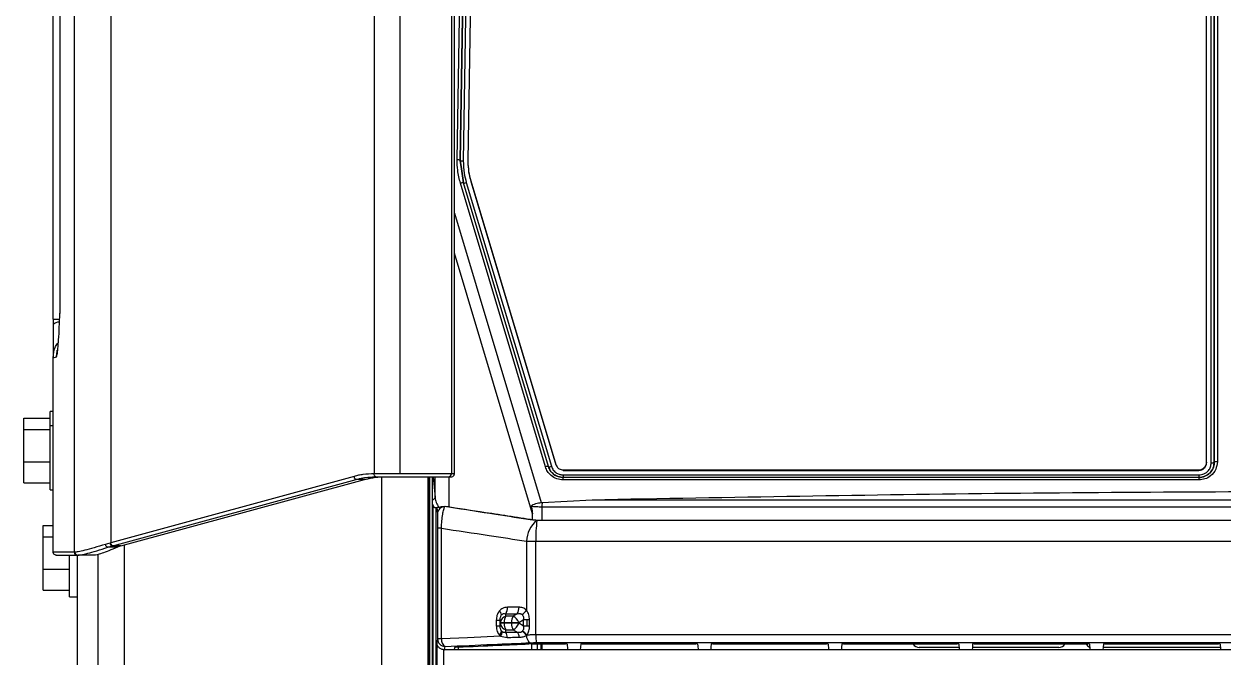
# Model space of a CAD drawing. Header units: millimetres. Extents: x -13464 to 9471, y -517 to 17126.
# Drawn here: x 6206.5 to 6404.5, y 78.4 to 182.9 of the extents above; entities that cross this region are included whole.
import ezdxf

# ---------------------------------------------------------------- set-up
doc = ezdxf.new("R2010")
doc.units = ezdxf.units.MM

msp = doc.modelspace()

# ---------------------------------------------------------------- linework, layer by layer
at = {"color": 7, "linetype": 'Continuous', "lineweight": 25}
for p, q in [((6214.82, 308.06), (6214.82, 95.72)), ((6220.84, 306.52), (6220.84, 97.26)), ((6264.33, 295.11), (6264.33, 108.67)), ((6268.59, 295.11), (6268.59, 108.67)), ((6277.07, 295.11), (6277.07, 108.67)), ((6277.57, 108.67), (6277.57, 295.11)), ((6278.03, 160.52), (6280.04, 291.08)), ((6280.55, 290.98), (6278.53, 160.42)), ((6278.53, 160.42), (6280.55, 290.98)), ((6281.06, 290.89), (6279.04, 160.33)), ((6281.82, 290.96), (6279.8, 160.39)), ((6211.34, 134.21), (6211.34, 269.57)), ((6212.43, 268.66), (6212.43, 135.13)), ((6212.44, 268.6), (6212.44, 135.18)), ((6401.75, 110.56), (6401.75, 197.19)), ((6402.51, 110.47), (6402.51, 197.1)), ((6403.02, 110.56), (6403.02, 197.19)), ((6403.02, 197.19), (6403.02, 110.56)), ((6403.53, 197.28), (6403.53, 110.65)), ((6278.53, 160.42), (6278.53, 160.42)), ((6278.53, 160.42), (6278.73, 159)), ((6278.73, 159), (6278.53, 160.42)), ((6278.73, 159), (6279.05, 156.69)), ((6279.05, 156.69), (6278.73, 159)), ((6279.8, 160.22), (6279.8, 160.13)), ((6292.61, 109.8), (6278.57, 156.64)), ((6293.1, 109.86), (6279.05, 156.69)), ((6279.54, 156.74), (6293.58, 109.91)), ((6280.27, 157.04), (6294.32, 110.2)), ((6280.27, 157.04), (6280.27, 156.95)), ((6280.27, 156.95), (6294.32, 110.12)), ((6277.57, 151.7), (6291.9, 103.93)), ((6290.47, 102.06), (6277.57, 145.07)), ((6211.34, 134.21), (6212.33, 134.21)), ((6211.34, 127.79), (6211.88, 128)), ((6211.34, 95.72), (6211.34, 127.79)), ((6211.34, 118.97), (6210.83, 118.97)), ((6210.83, 116.66), (6210.83, 118.97)), ((6206.51, 117.84), (6210.83, 117.84)), ((6206.51, 115.98), (6206.51, 117.84)), ((6206.51, 110.64), (6206.51, 115.98)), ((6206.51, 115.98), (6210.83, 115.98)), ((6210.83, 106.02), (6210.83, 116.66)), ((6210.83, 116.66), (6211.34, 116.66)), ((6206.51, 110.64), (6210.83, 110.64)), ((6206.51, 107.15), (6206.51, 110.64)), ((6293.1, 109.86), (6293.1, 109.86)), ((6294.32, 110.2), (6294.32, 110.12)), ((6295.53, 109.31), (6295.53, 109.22)), ((6295.53, 109.31), (6400.48, 109.31)), ((6295.53, 109.22), (6400.48, 109.22)), ((6400.48, 109.31), (6400.48, 109.22)), ((6401.38, 109.67), (6401.38, 109.58)), ((6401.75, 110.56), (6401.75, 110.47)), ((6402.97, 110.06), (6403.02, 110.56)), ((6403.02, 110.56), (6402.99, 110.29)), ((6403.02, 110.56), (6403.02, 110.56)), ((6206.51, 107.15), (6210.83, 107.15)), ((6261.03, 108.24), (6220.84, 97.26)), ((6221.19, 96.76), (6261.34, 107.73)), ((6222.48, 96.74), (6262.75, 107.73)), ((6262.75, 107.73), (6261.34, 107.73)), ((6268.59, 108.67), (6264.33, 108.67)), ((6264.59, 108.17), (6276.56, 108.17)), ((6265.6, -188.4), (6265.6, 108.17)), ((6277.07, 108.67), (6268.59, 108.67)), ((6273.2, 108.17), (6273.2, -188.4)), ((6273.42, -188.4), (6273.42, 108.17)), ((6273.42, -188.4), (6273.42, 108.17)), ((6273.52, -188.4), (6273.52, 108.17)), ((6273.9, 108.17), (6273.9, -188.4)), ((6273.97, -188.4), (6273.97, 108.17)), ((6273.97, -188.4), (6273.97, 108.17)), ((6274.08, 108.17), (6274.39, 104.75)), ((6274.39, 104.75), (6274.39, 108.17)), ((6276.56, 108.17), (6277.15, 108.17)), ((6276.68, 108.17), (6276.68, 103.19)), ((6277.57, 108.67), (6277.07, 108.67)), ((6295.53, 108.47), (6400.48, 108.47)), ((6295.53, 108.47), (6295.53, 108.07)), ((6400.48, 108.07), (6295.53, 108.07)), ((6295.53, 107.65), (6295.53, 108.07)), ((6400.48, 107.65), (6295.53, 107.65)), ((6400.48, 108.47), (6400.48, 108.07)), ((6400.48, 108.07), (6400.48, 107.65)), ((6210.83, 106.02), (6211.34, 106.02)), ((6274.3, 103.06), (6273.97, 103.66)), ((6274.3, 103.06), (6273.97, 103.08)), ((6274.03, 103.08), (6274.03, -188.4)), ((6274.48, 103.06), (6274.48, -11.08)), ((6274.7, 103.1), (6274.76, 102.04)), ((6291.9, 103.93), (6292.05, 103.95)), ((6292.03, 103.17), (6292.03, 100.94)), ((6292.05, 103.95), (6300.29, 104.39)), ((6290.47, 101.05), (6290.47, 102.06)), ((6209.69, 100.14), (6211.34, 100.14)), ((6209.69, 98.28), (6209.69, 100.14)), ((6275.43, 99.68), (6274.79, 99.68)), ((6274.79, 99.68), (6274.79, 81.41)), ((6275.43, 81.41), (6275.43, 99.68)), ((6209.69, 92.94), (6209.69, 98.28)), ((6209.69, 98.28), (6211.34, 98.28)), ((6289.49, 97.54), (6289.49, 86.13)), ((6289.49, 97.54), (6291.02, 97.54)), ((6291.02, 82.05), (6291.02, 97.54)), ((6214.82, 95.72), (6211.34, 95.72)), ((6211.85, 95.21), (6215.33, 95.21)), ((6214.01, 88.32), (6214.01, 95.21)), ((6214.9, 95.72), (6214.82, 95.72)), ((6215.3, 95.21), (6215.3, -188.4)), ((6215.3, 95.21), (6215.3, -188.4)), ((6215.33, 95.21), (6215.4, 95.21)), ((6218.16, 95.21), (6215.4, 95.21)), ((6218.76, -188.4), (6218.76, 95.34)), ((6220.36, 96.52), (6221.09, 96.74)), ((6221.93, 96.52), (6220.36, 96.52)), ((6222.48, 96.74), (6221.09, 96.74)), ((6222.48, 96.74), (6221.93, 96.52)), ((6223.07, 96.9), (6223.07, -188.4)), ((6209.69, 92.94), (6214.01, 92.94)), ((6209.69, 89.45), (6209.69, 92.94)), ((6209.69, 89.45), (6214.01, 89.45)), ((6214.01, 88.32), (6215.3, 88.32)), ((6286.05, 85.56), (6287.95, 85.56)), ((6286.09, 85.16), (6286.05, 85.56)), ((6287.29, 85.16), (6286.09, 85.16)), ((6288.24, 86.63), (6286.34, 86.63)), ((6287.95, 85.56), (6287.29, 85.16)), ((6284.49, 84.49), (6284.49, 83.57)), ((6284.49, 84.49), (6285.12, 84.49)), ((6284.49, 83.57), (6285.12, 83.57)), ((6285.12, 84.49), (6285.16, 84.09)), ((6285.12, 83.57), (6285.12, 84.49)), ((6285.16, 83.97), (6285.12, 83.57)), ((6285.16, 84.09), (6285.16, 83.97)), ((6285.16, 84.09), (6285.8, 84.09)), ((6285.8, 83.97), (6285.16, 83.97)), ((6285.8, 83.97), (6285.8, 84.09)), ((6285.8, 84.09), (6287, 84.09)), ((6287, 83.97), (6285.8, 83.97)), ((6287, 84.09), (6288.21, 84.09)), ((6287, 84.09), (6287, 83.97)), ((6288.21, 83.97), (6287, 83.97)), ((6288.21, 84.09), (6288.93, 84.53)), ((6288.21, 83.97), (6288.21, 84.09)), ((6288.93, 83.53), (6288.21, 83.97)), ((6288.93, 84.53), (6288.93, 83.53)), ((6289.51, 84.53), (6288.93, 84.53)), ((6288.93, 83.53), (6289.51, 83.53)), ((6289.51, 84.53), (6289.51, 83.53)), ((6289.97, 84.53), (6289.51, 84.53)), ((6289.51, 83.53), (6289.97, 83.53)), ((6289.97, 83.53), (6289.97, 84.53)), ((6275.43, 81.41), (6274.79, 81.41)), ((6285.19, 81.84), (6286.31, 81.65)), ((6286.04, 82.47), (6286.09, 82.9)), ((6286.09, 82.9), (6287.29, 82.9)), ((6287.29, 82.9), (6288.02, 82.46)), ((6274.67, 80.77), (6274.67, 76.04)), ((6275.84, 76.04), (6275.84, 79.61)), ((6277.59, 79.96), (6277.52, 79.61)), ((6278.18, 80.05), (6278.18, 79.61)), ((6290.37, 79.61), (6290.37, 80.58)), ((6291.25, 80.58), (6291.25, 79.61)), ((6291.91, 79.61), (6291.91, 80.58)), ((6292.04, 79.61), (6292.04, 80.58)), ((6360.89, 79.97), (6354.32, 79.97)), ((6377.35, 79.97), (6363.07, 79.97)), ((6404.04, 79.97), (6384.66, 79.97))]:
    msp.add_line(p, q, dxfattribs=at)
at = {"color": 7, "linetype": 'Continuous', "lineweight": 25, "flags": 128}
for points in [[(6211.88, 128), (6211.97, 128.9), (6212, 129.05)], [(6264.59, 108.17), (6264.54, 108.17), (6264.49, 108.2), (6264.45, 108.25), (6264.41, 108.31), (6264.38, 108.39), (6264.35, 108.48), (6264.34, 108.57), (6264.33, 108.67)], [(6274.79, 81.41), (6274.72, 81.05), (6274.67, 80.77)], [(6285.19, 81.84), (6279.72, 81.6), (6275.43, 81.41)], [(6275.95, 79.61), (6276.01, 79.91), (6276.05, 80.15)], [(6296.17, 80.55), (6296.21, 80.23), (6296.23, 80.02), (6296.25, 79.82), (6296.27, 79.61)], [(6298.42, 80.56), (6298.37, 80.03), (6298.33, 79.61)], [(6317.71, 80.55), (6317.74, 80.23), (6317.76, 80.02), (6317.79, 79.82), (6317.81, 79.61)], [(6319.98, 80.56), (6319.93, 80.03), (6319.89, 79.61)], [(6339.26, 80.55), (6339.3, 80.23), (6339.32, 80.02), (6339.34, 79.82), (6339.36, 79.61)], [(6341.55, 80.55), (6341.5, 80.03), (6341.46, 79.61)], [(6360.83, 80.55), (6360.86, 80.23), (6360.88, 80.02), (6360.9, 79.82), (6360.92, 79.61)], [(6363.13, 80.55), (6363.08, 80.03), (6363.04, 79.61)], [(6382.4, 80.55), (6382.43, 80.23), (6382.45, 80.02), (6382.47, 79.82), (6382.49, 79.61)], [(6384.72, 80.55), (6384.66, 80.03), (6384.62, 79.61)], [(6403.98, 80.55), (6404.01, 80.23), (6404.03, 80.02), (6404.06, 79.82), (6404.08, 79.61)]]:
    msp.add_lwpolyline(points, dxfattribs=at)
at = {"color": 7, "linetype": 'Continuous', "lineweight": 25}
for centre, radius, start, end in [((6278.13, 159.68), 0.843, 61.6332, 97.3352), ((6278.93, 161.16), 0.843, 241.6332, 277.3352), ((6290.88, 160.22), 11.08, 179.114, 180), ((6290.9, 160.22), 11.09, 180.0042, 196.7023), ((6290.9, 160.14), 11.09, 180.0042, 196.7023), ((6278.89, 155.94), 0.77, 78.1983, 115.3268), ((6279.19, 157.52), 0.848, 260.6628, 294.1104), ((6212.29, 132.34), 1.36, 88.837, 134.0565), ((6292.94, 109.1), 0.77, 78.1983, 115.3268), ((6293.26, 110.6), 0.77, 258.1983, 295.3268), ((6400.48, 110.59), 1.28, 269.9289, 314.4563), ((6400.48, 110.5), 1.28, 269.9289, 314.4563), ((6400.51, 110.56), 1.24, 314.455, 359.9194), ((6400.51, 110.47), 1.24, 314.455, 359.9194), ((6402.63, 111.3), 0.835, 261.7212, 297.6466), ((6403.41, 109.82), 0.835, 81.7212, 117.6466), ((6273.74, 108.22), 0.342, 312.6319, 350.866), ((6276.56, 108.67), 0.507, 270.1094, 0.109), ((6273.93, 104.86), 0.47, 274.7524, 346.138), ((6276.01, 102), 1.25, 90.3596, 178.427), ((6306.97, 103.2), 14.94, 177.1246, 180.1303), ((6293.96, 97.43), 4.48, 128.2033, 178.5479), ((6313.29, 98.09), 22.28, 172.6453, 181.4163), ((6215.33, 95.72), 0.508, 179.9607, 269.9607), ((6215.41, 95.72), 0.506, 179.7695, 269.7676), ((6284.02, 85.06), 1.39, 13.2013, 44.8912), ((6286.34, 84), 1.18, 102.612, 175.6012), ((6287.61, 84.17), 1.82, 147.1501, 182.4729), ((6284.52, 86.55), 1.82, 327.1501, 2.4729), ((6288.82, 84.17), 1.82, 147.1501, 182.4729), ((6286.06, 83.16), 2.35, 23.4455, 58.3413), ((6286.42, 86.55), 1.82, 327.1501, 2.4729), ((6286.93, 88.05), 3.2, 304.7113, 323.0683), ((6286.34, 84.06), 1.18, 184.3988, 257.388), ((6287.61, 83.89), 1.82, 177.5271, 212.8499), ((6288.82, 83.89), 1.82, 177.5271, 212.8499), ((6286.06, 84.9), 2.35, 301.6587, 336.5545), ((6276.06, 81.42), 1.27, 180.2058, 269.6181), ((6276.68, 81.24), 1.26, 172.3418, 240.344), ((6284.02, 83), 1.39, 315.1088, 346.7987), ((6284.02, 82.69), 1.45, 323.995, 356.2753), ((6284.66, 81.56), 1.65, 2.9388, 33.3046), ((6286.67, 81.57), 1.62, 4.1146, 33.384), ((6287.07, 80.03), 3.11, 38.9734, 57.2639), ((6286.88, 79.72), 3.54, 40.849, 57.1355), ((6290.71, 81.84), 1.23, 173.4445, 240.9239), ((6296.58, 81.77), 5.57, 177.127, 190.1987), ((6354.32, 81.15), 1.18, 209.7843, 270), ((6377.35, 81.15), 1.18, 270, 330.3747), ((6382.89, 81.15), 1.18, 209.7844, 248.0313)]:
    msp.add_arc(centre, radius, start, end, dxfattribs=at)
for points, knots in [([(6278.57, 156.64), (6278.38, 157.35), (6278.06, 158.63), (6278.04, 159.94), (6278.03, 160.52)], [0, 0, 0, 0, 0.56, 1, 1, 1, 1]), ([(6279.04, 160.33), (6279.06, 159.65), (6279.09, 158.43), (6279.4, 157.26), (6279.54, 156.74)], [0, 0, 0, 0, 0.56, 1, 1, 1, 1]), ([(6211.88, 128), (6211.92, 128.09), (6212.01, 128.26), (6212.13, 129.31), (6212.25, 130.84), (6212.35, 132.85), (6212.41, 134.41), (6212.44, 135.18)], [0, 0, 0, 0, 0.1856554, 0.3722474, 0.5581376, 0.7788635, 1, 1, 1, 1]), ([(6211.34, 134.21), (6211.34, 134.04), (6211.34, 133.74), (6211.34, 133.45), (6211.34, 133.32)], [0, 0, 0, 0, 0.560159, 1, 1, 1, 1]), ([(6211.34, 133.32), (6211.34, 132.7), (6211.34, 131.42), (6211.34, 129.72), (6211.34, 128.49), (6211.34, 128.1), (6211.34, 127.97)], [0, 0, 0, 0, 0.2670277, 0.5545878, 0.8560691, 1, 1, 1, 1]), ([(6211.34, 127.8), (6211.38, 128.47), (6211.44, 129.42), (6212.03, 130.13), (6212.2, 130.33)], [0, 0, 0, 0, 0.714858, 1, 1, 1, 1]), ([(6211.34, 127.8), (6211.34, 127.8), (6211.34, 127.79), (6211.34, 127.79), (6211.34, 127.79)], [0, 0, 0, 0, 0.559973, 1, 1, 1, 1]), ([(6295.53, 107.65), (6295.18, 107.68), (6294.44, 107.76), (6293.55, 108.31), (6292.92, 109.02), (6292.71, 109.54), (6292.61, 109.8)], [0, 0, 0, 0, 0.273558, 0.561586, 0.786441, 1, 1, 1, 1]), ([(6293.1, 109.86), (6293.2, 109.6), (6293.4, 109.1), (6293.99, 108.53), (6294.71, 108.14), (6295.26, 108.09), (6295.53, 108.06)], [0, 0, 0, 0, 0.2544395, 0.5, 0.7455529, 1, 1, 1, 1]), ([(6295.53, 108.06), (6295.26, 108.08), (6294.72, 108.13), (6293.99, 108.53), (6293.4, 109.1), (6293.2, 109.6), (6293.1, 109.85)], [0, 0, 0, 0, 0.250003, 0.5, 0.749997, 1, 1, 1, 1]), ([(6293.58, 109.91), (6293.68, 109.69), (6293.86, 109.24), (6294.39, 108.78), (6294.97, 108.52), (6295.35, 108.49), (6295.53, 108.47)], [0, 0, 0, 0, 0.2735581, 0.5615857, 0.786441, 1, 1, 1, 1]), ([(6294.32, 110.2), (6294.37, 110.06), (6294.49, 109.78), (6294.82, 109.5), (6295.17, 109.34), (6295.41, 109.32), (6295.53, 109.31)], [0, 0, 0, 0, 0.2825694, 0.5585533, 0.7765946, 1, 1, 1, 1]), ([(6403.53, 110.65), (6403.47, 110.22), (6403.36, 109.34), (6402.54, 108.33), (6401.51, 107.75), (6400.82, 107.68), (6400.48, 107.65)], [0, 0, 0, 0, 0.270275, 0.562425, 0.789722, 1, 1, 1, 1]), ([(6400.48, 108.47), (6400.77, 108.51), (6401.37, 108.58), (6402.05, 109.12), (6402.45, 109.8), (6402.49, 110.25), (6402.51, 110.47)], [0, 0, 0, 0, 0.2702752, 0.5624245, 0.7897219, 1, 1, 1, 1]), ([(6402.99, 110.29), (6402.99, 110.21), (6402.97, 109.96), (6402.78, 109.43), (6402.32, 108.75), (6401.63, 108.29), (6400.99, 108.09), (6400.65, 108.07), (6400.48, 108.06)], [0, 0, 0, 0, 0.065124, 0.2016453, 0.4624621, 0.7232723, 0.8597953, 1, 1, 1, 1]), ([(6400.48, 108.06), (6400.65, 108.07), (6400.99, 108.09), (6401.63, 108.3), (6402.32, 108.75), (6402.79, 109.43), (6402.92, 109.9), (6402.97, 110.06)], [0, 0, 0, 0, 0.149976, 0.296011, 0.574991, 0.853963, 1, 1, 1, 1]), ([(6264.33, 108.67), (6263.71, 108.65), (6262.85, 108.61), (6261.75, 108.42), (6261.27, 108.3), (6261.03, 108.24)], [0, 0, 0, 0, 0.560269, 0.780149, 1, 1, 1, 1]), ([(6261.34, 107.73), (6261.3, 107.74), (6261.25, 107.75), (6261.19, 107.81), (6261.13, 107.89), (6261.08, 107.99), (6261.05, 108.12), (6261.04, 108.2), (6261.03, 108.24)], [0, 0, 0, 0, 0.242147, 0.3690769, 0.499604, 0.7093525, 0.8446641, 1, 1, 1, 1]), ([(6261.34, 107.73), (6261.71, 107.82), (6262.43, 108.01), (6263.52, 108.13), (6264.23, 108.15), (6264.59, 108.17)], [0, 0, 0, 0, 0.350084, 0.676958, 1, 1, 1, 1]), ([(6262.75, 107.73), (6262.92, 107.76), (6263.25, 107.82), (6263.7, 107.97), (6264.15, 108.02), (6264.66, 108.09), (6265.29, 108.16), (6265.76, 108.16), (6266, 108.17)], [0, 0, 0, 0, 0.157013, 0.308978, 0.422673, 0.570216, 0.778653, 1, 1, 1, 1]), ([(6277.15, 108.17), (6277.25, 108.18), (6277.38, 108.21), (6277.5, 108.39), (6277.54, 108.48), (6277.57, 108.57), (6277.57, 108.64), (6277.57, 108.67)], [0, 0, 0, 0, 0.6039028, 0.7305597, 0.8369736, 0.9248217, 1, 1, 1, 1]), ([(6300.29, 104.39), (6323.15, 104.8), (6368.9, 105.64), (6414.65, 105.76), (6437.53, 105.82)], [0, 0, 0, 0, 0.499871, 1, 1, 1, 1]), ([(6274.99, 103.12), (6274.94, 103.11), (6274.84, 103.09), (6274.66, 103.06), (6274.48, 103.05), (6274.36, 103.06), (6274.3, 103.06)], [0, 0, 0, 0, 0.2528287, 0.5005817, 0.7600135, 1, 1, 1, 1]), ([(6274.39, 104.75), (6274.43, 104.47), (6274.51, 103.92), (6274.83, 103.38), (6274.99, 103.12)], [0, 0, 0, 0, 0.509103, 1, 1, 1, 1]), ([(6276.68, 103.19), (6276.54, 103.21), (6276.27, 103.24), (6275.82, 103.24), (6275.37, 103.2), (6275.12, 103.15), (6274.99, 103.12)], [0, 0, 0, 0, 0.252366, 0.499744, 0.742968, 1, 1, 1, 1]), ([(6275.43, 99.68), (6275.45, 100.1), (6275.5, 100.93), (6275.64, 102), (6275.81, 102.82), (6275.94, 103.11), (6276, 103.25)], [0, 0, 0, 0, 0.2594475, 0.5120316, 0.7582354, 1, 1, 1, 1]), ([(6291.19, 100.94), (6288.36, 101.38), (6283.29, 102.15), (6278.23, 102.92), (6276, 103.25)], [0, 0, 0, 0, 0.56, 1, 1, 1, 1]), ([(6276.68, 103.19), (6279.26, 102.79), (6283.85, 102.08), (6288.45, 101.37), (6290.47, 101.05)], [0, 0, 0, 0, 0.56, 1, 1, 1, 1]), ([(6290.3, 103.26), (6290.3, 103.28), (6290.3, 103.31), (6290.32, 103.39), (6290.41, 103.49), (6290.63, 103.62), (6291.13, 103.79), (6291.59, 103.87), (6291.9, 103.93)], [0, 0, 0, 0, 0.027767, 0.056963, 0.125023, 0.24099, 0.503097, 1, 1, 1, 1]), ([(6290.3, 103.26), (6290.33, 103.04), (6290.39, 102.64), (6290.45, 102.24), (6290.47, 102.06)], [0, 0, 0, 0, 0.559817, 1, 1, 1, 1]), ([(6292.03, 103.17), (6291.72, 103.17), (6291.11, 103.18), (6290.57, 103.23), (6290.3, 103.26)], [0, 0, 0, 0, 0.493694, 1, 1, 1, 1]), ([(6437.53, 103.17), (6421.35, 103.17), (6388.99, 103.17), (6340.48, 103.17), (6308.18, 103.17), (6292.03, 103.17)], [0, 0, 0, 0, 0.333274, 0.666637, 1, 1, 1, 1]), ([(6300.29, 104.39), (6315.52, 104.39), (6345.99, 104.39), (6391.75, 104.39), (6422.27, 104.39), (6437.53, 104.39)], [0, 0, 0, 0, 0.333337, 0.666674, 1, 1, 1, 1]), ([(6274.76, 102.04), (6274.76, 101.93), (6274.77, 101.7), (6274.79, 101.1), (6274.79, 100.4), (6274.79, 99.92), (6274.79, 99.68)], [0, 0, 0, 0, 0.279482, 0.559781, 0.780119, 1, 1, 1, 1]), ([(6292.03, 100.94), (6291.76, 100.94), (6291.21, 100.95), (6290.72, 101.02), (6290.47, 101.05)], [0, 0, 0, 0, 0.494355, 1, 1, 1, 1]), ([(6275.43, 99.68), (6278.05, 99.28), (6282.74, 98.57), (6287.43, 97.85), (6289.49, 97.54)], [0, 0, 0, 0, 0.56, 1, 1, 1, 1]), ([(6437.53, 100.94), (6423.86, 100.94), (6396.52, 100.94), (6358.46, 100.94), (6323.35, 100.94), (6301.91, 100.94), (6291.19, 100.94)], [0, 0, 0, 0, 0.279994, 0.559975, 0.779982, 1, 1, 1, 1]), ([(6437.53, 100.94), (6423.94, 100.94), (6396.76, 100.94), (6358.91, 100.94), (6324, 100.94), (6302.68, 100.94), (6292.03, 100.94)], [0, 0, 0, 0, 0.279941, 0.559955, 0.779984, 1, 1, 1, 1]), ([(6219.97, 97.01), (6219.32, 96.82), (6218.02, 96.43), (6216.51, 96.02), (6215.38, 95.76), (6215.06, 95.73), (6214.9, 95.72)], [0, 0, 0, 0, 0.249302, 0.499599, 0.750248, 1, 1, 1, 1]), ([(6220.73, 97.23), (6220.58, 97.19), (6220.32, 97.12), (6220.08, 97.04), (6219.97, 97.01)], [0, 0, 0, 0, 0.5599933, 1, 1, 1, 1]), ([(6220.36, 96.52), (6220.32, 96.53), (6220.26, 96.54), (6220.18, 96.6), (6220.12, 96.66), (6220.07, 96.74), (6220.01, 96.85), (6219.98, 96.95), (6219.97, 97.01)], [0, 0, 0, 0, 0.23942, 0.368336, 0.499999, 0.631661, 0.760578, 1, 1, 1, 1]), ([(6220.84, 97.26), (6220.82, 97.25), (6220.78, 97.24), (6220.74, 97.23), (6220.73, 97.23)], [0, 0, 0, 0, 0.56, 1, 1, 1, 1]), ([(6221.09, 96.74), (6221.06, 96.74), (6221, 96.75), (6220.93, 96.82), (6220.88, 96.88), (6220.83, 96.96), (6220.77, 97.07), (6220.74, 97.17), (6220.73, 97.23)], [0, 0, 0, 0, 0.239427, 0.368344, 0.500006, 0.631667, 0.760581, 1, 1, 1, 1]), ([(6291.02, 97.54), (6307.28, 97.54), (6339.8, 97.54), (6388.65, 97.54), (6421.24, 97.54), (6437.53, 97.54)], [0, 0, 0, 0, 0.333352, 0.666673, 1, 1, 1, 1]), ([(6211.85, 95.21), (6211.78, 95.22), (6211.63, 95.24), (6211.46, 95.38), (6211.36, 95.55), (6211.35, 95.66), (6211.34, 95.72)], [0, 0, 0, 0, 0.270303, 0.562484, 0.789771, 1, 1, 1, 1]), ([(6215.4, 95.21), (6215.56, 95.23), (6215.87, 95.25), (6216.98, 95.51), (6218.46, 95.93), (6219.72, 96.32), (6220.36, 96.52)], [0, 0, 0, 0, 0.24994, 0.500458, 0.750059, 1, 1, 1, 1]), ([(6221.93, 96.52), (6221.44, 96.32), (6220.49, 95.94), (6219.36, 95.52), (6218.51, 95.25), (6218.27, 95.23), (6218.16, 95.21)], [0, 0, 0, 0, 0.252724, 0.500733, 0.750932, 1, 1, 1, 1]), ([(6221.09, 96.74), (6221.11, 96.74), (6221.14, 96.75), (6221.18, 96.76), (6221.19, 96.76)], [0, 0, 0, 0, 0.559999, 1, 1, 1, 1]), ([(6285, 86.04), (6284.84, 85.79), (6284.54, 85.33), (6284.51, 84.76), (6284.49, 84.49)], [0, 0, 0, 0, 0.5416506, 1, 1, 1, 1]), ([(6286.34, 86.63), (6286.05, 86.6), (6285.55, 86.55), (6285.17, 86.19), (6285, 86.04)], [0, 0, 0, 0, 0.57666, 1, 1, 1, 1]), ([(6285.12, 84.49), (6285.13, 84.67), (6285.14, 84.91), (6285.25, 85.21), (6285.33, 85.32), (6285.37, 85.37)], [0, 0, 0, 0, 0.553745, 0.786208, 1, 1, 1, 1]), ([(6285.37, 85.37), (6285.41, 85.42), (6285.51, 85.51), (6285.75, 85.61), (6285.92, 85.58), (6286.05, 85.56)], [0, 0, 0, 0, 0.213808, 0.446256, 1, 1, 1, 1]), ([(6287.95, 85.56), (6288.11, 85.58), (6288.33, 85.6), (6288.6, 85.53), (6288.7, 85.45), (6288.75, 85.42)], [0, 0, 0, 0, 0.55177, 0.786207, 1, 1, 1, 1]), ([(6289.49, 86.13), (6289.28, 86.29), (6288.9, 86.58), (6288.45, 86.61), (6288.24, 86.63)], [0, 0, 0, 0, 0.542283, 1, 1, 1, 1]), ([(6288.75, 85.42), (6288.8, 85.36), (6288.91, 85.25), (6288.99, 85.02), (6288.99, 84.77), (6288.95, 84.62), (6288.93, 84.53)], [0, 0, 0, 0, 0.249007, 0.498856, 0.732061, 1, 1, 1, 1]), ([(6289.97, 84.53), (6289.95, 84.82), (6289.92, 85.25), (6289.71, 85.79), (6289.56, 86.01), (6289.49, 86.13)], [0, 0, 0, 0, 0.499687, 0.753205, 1, 1, 1, 1]), ([(6284.49, 83.57), (6284.52, 83.23), (6284.56, 82.66), (6284.87, 82.21), (6285, 82.03)], [0, 0, 0, 0, 0.57666, 1, 1, 1, 1]), ([(6285.37, 82.69), (6285.33, 82.74), (6285.25, 82.85), (6285.14, 83.15), (6285.13, 83.4), (6285.12, 83.57)], [0, 0, 0, 0, 0.213808, 0.446256, 1, 1, 1, 1]), ([(6288.93, 83.53), (6288.95, 83.45), (6288.99, 83.31), (6288.99, 83.08), (6288.94, 82.86), (6288.85, 82.75), (6288.8, 82.69)], [0, 0, 0, 0, 0.265442, 0.498176, 0.745772, 1, 1, 1, 1]), ([(6289.56, 82.03), (6289.68, 82.26), (6289.93, 82.73), (6289.96, 83.26), (6289.97, 83.53)], [0, 0, 0, 0, 0.499505, 1, 1, 1, 1]), ([(6285, 82.03), (6285.04, 81.99), (6285.1, 81.92), (6285.16, 81.87), (6285.19, 81.84)], [0, 0, 0, 0, 0.559309, 1, 1, 1, 1]), ([(6285.46, 82.6), (6285.45, 82.61), (6285.41, 82.64), (6285.38, 82.67), (6285.37, 82.69)], [0, 0, 0, 0, 0.562428, 1, 1, 1, 1]), ([(6286.04, 82.47), (6285.95, 82.46), (6285.81, 82.44), (6285.61, 82.5), (6285.51, 82.57), (6285.46, 82.6)], [0, 0, 0, 0, 0.4997433, 0.7402978, 1, 1, 1, 1]), ([(6288.02, 82.46), (6287.65, 82.46), (6286.99, 82.46), (6286.33, 82.47), (6286.04, 82.47)], [0, 0, 0, 0, 0.56, 1, 1, 1, 1]), ([(6286.31, 81.65), (6286.68, 81.65), (6287.34, 81.67), (6288, 81.68), (6288.29, 81.68)], [0, 0, 0, 0, 0.56, 1, 1, 1, 1]), ([(6288.75, 82.64), (6288.7, 82.6), (6288.61, 82.51), (6288.43, 82.44), (6288.23, 82.42), (6288.1, 82.45), (6288.02, 82.46)], [0, 0, 0, 0, 0.262914, 0.500246, 0.733864, 1, 1, 1, 1]), ([(6288.29, 81.68), (6288.51, 81.7), (6288.92, 81.72), (6289.31, 81.9), (6289.49, 81.98)], [0, 0, 0, 0, 0.52427, 1, 1, 1, 1]), ([(6288.8, 82.69), (6288.79, 82.68), (6288.78, 82.66), (6288.76, 82.65), (6288.75, 82.64)], [0, 0, 0, 0, 0.5599997, 1, 1, 1, 1]), ([(6289.49, 81.98), (6289.5, 81.99), (6289.52, 82.01), (6289.55, 82.02), (6289.56, 82.03)], [0, 0, 0, 0, 0.560001, 1, 1, 1, 1]), ([(6291.02, 82.05), (6290.76, 82.05), (6290.25, 82.05), (6289.79, 82.04), (6289.56, 82.03)], [0, 0, 0, 0, 0.496044, 1, 1, 1, 1]), ([(6437.53, 82.05), (6421.23, 82.05), (6388.65, 82.05), (6339.8, 82.05), (6307.28, 82.05), (6291.02, 82.05)], [0, 0, 0, 0, 0.333335, 0.666667, 1, 1, 1, 1]), ([(6275.84, 79.61), (6275.75, 79.63), (6275.56, 79.65), (6275.24, 79.79), (6274.93, 80.04), (6274.71, 80.39), (6274.68, 80.65), (6274.67, 80.77)], [0, 0, 0, 0, 0.120979, 0.250623, 0.50001, 0.749502, 1, 1, 1, 1]), ([(6275.84, 79.61), (6275.86, 79.61), (6275.89, 79.61), (6275.93, 79.61), (6275.95, 79.61)], [0, 0, 0, 0, 0.56, 1, 1, 1, 1]), ([(6277.52, 79.61), (6277.23, 79.61), (6276.7, 79.61), (6276.18, 79.61), (6275.95, 79.61)], [0, 0, 0, 0, 0.560002, 1, 1, 1, 1]), ([(6276.05, 80.15), (6278.68, 80.26), (6283.37, 80.47), (6288.05, 80.67), (6290.12, 80.77)], [0, 0, 0, 0, 0.56, 1, 1, 1, 1]), ([(6296.27, 79.61), (6292.77, 79.61), (6286.52, 79.61), (6280.27, 79.61), (6277.52, 79.61)], [0, 0, 0, 0, 0.560018, 1, 1, 1, 1]), ([(6278.23, 80.05), (6278.14, 80.05), (6277.96, 80.04), (6277.77, 80.02), (6277.63, 79.99), (6277.61, 79.97), (6277.59, 79.96)], [0, 0, 0, 0, 0.240827, 0.500155, 0.720772, 1, 1, 1, 1]), ([(6278.23, 80.05), (6280.4, 80.15), (6284.28, 80.32), (6288.16, 80.49), (6289.87, 80.56)], [0, 0, 0, 0, 0.56, 1, 1, 1, 1]), ([(6290.42, 80.58), (6290.32, 80.58), (6290.13, 80.57), (6289.96, 80.57), (6289.87, 80.56)], [0, 0, 0, 0, 0.495563, 1, 1, 1, 1]), ([(6290.12, 80.77), (6290.29, 80.77), (6290.6, 80.78), (6290.95, 80.78), (6291.1, 80.79)], [0, 0, 0, 0, 0.561005, 1, 1, 1, 1]), ([(6290.42, 80.58), (6291.44, 80.58), (6293.27, 80.58), (6295.1, 80.58), (6295.9, 80.58)], [0, 0, 0, 0, 0.559995, 1, 1, 1, 1]), ([(6291.1, 80.79), (6307.35, 80.79), (6339.85, 80.79), (6388.68, 80.79), (6421.24, 80.79), (6437.53, 80.79)], [0, 0, 0, 0, 0.333333, 0.666666, 1, 1, 1, 1]), ([(6296.17, 80.55), (6296.17, 80.55), (6296.17, 80.56), (6296.14, 80.56), (6296.1, 80.57), (6296.05, 80.57), (6295.99, 80.57), (6295.94, 80.58), (6295.9, 80.58)], [0, 0, 0, 0, 0.160579, 0.297586, 0.500029, 0.630995, 0.758158, 1, 1, 1, 1]), ([(6298.33, 79.61), (6297.94, 79.61), (6297.26, 79.61), (6296.57, 79.61), (6296.27, 79.61)], [0, 0, 0, 0, 0.560002, 1, 1, 1, 1]), ([(6317.81, 79.61), (6314.17, 79.61), (6307.67, 79.61), (6301.18, 79.61), (6298.33, 79.61)], [0, 0, 0, 0, 0.560013, 1, 1, 1, 1]), ([(6298.66, 80.58), (6298.63, 80.58), (6298.56, 80.57), (6298.49, 80.57), (6298.45, 80.57), (6298.42, 80.56), (6298.42, 80.56), (6298.42, 80.56)], [0, 0, 0, 0, 0.243324, 0.499096, 0.716405, 0.850013, 1, 1, 1, 1]), ([(6298.66, 80.58), (6302.16, 80.58), (6308.42, 80.58), (6314.69, 80.58), (6317.44, 80.58)], [0, 0, 0, 0, 0.559987, 1, 1, 1, 1]), ([(6317.71, 80.55), (6317.71, 80.55), (6317.71, 80.56), (6317.68, 80.56), (6317.64, 80.57), (6317.59, 80.57), (6317.53, 80.57), (6317.48, 80.58), (6317.44, 80.58)], [0, 0, 0, 0, 0.159521, 0.296171, 0.500007, 0.630899, 0.75804, 1, 1, 1, 1]), ([(6319.89, 79.61), (6319.5, 79.61), (6318.8, 79.61), (6318.11, 79.61), (6317.81, 79.61)], [0, 0, 0, 0, 0.560001, 1, 1, 1, 1]), ([(6339.36, 79.61), (6335.72, 79.61), (6329.23, 79.61), (6322.74, 79.61), (6319.89, 79.61)], [0, 0, 0, 0, 0.560007, 1, 1, 1, 1]), ([(6320.22, 80.58), (6320.19, 80.58), (6320.13, 80.57), (6320.05, 80.57), (6320.01, 80.57), (6319.98, 80.56), (6319.98, 80.56), (6319.98, 80.56)], [0, 0, 0, 0, 0.243222, 0.499069, 0.715502, 0.84934, 1, 1, 1, 1]), ([(6320.22, 80.58), (6323.72, 80.58), (6329.98, 80.58), (6336.24, 80.58), (6339, 80.58)], [0, 0, 0, 0, 0.559993, 1, 1, 1, 1]), ([(6339.26, 80.55), (6339.26, 80.55), (6339.26, 80.56), (6339.23, 80.56), (6339.19, 80.57), (6339.14, 80.57), (6339.08, 80.57), (6339.03, 80.58), (6339, 80.58)], [0, 0, 0, 0, 0.158509, 0.294817, 0.499988, 0.630807, 0.757924, 1, 1, 1, 1]), ([(6341.46, 79.61), (6341.06, 79.61), (6340.36, 79.61), (6339.67, 79.61), (6339.36, 79.61)], [0, 0, 0, 0, 0.56, 1, 1, 1, 1]), ([(6360.92, 79.61), (6357.29, 79.61), (6350.8, 79.61), (6344.31, 79.61), (6341.46, 79.61)], [0, 0, 0, 0, 0.560001, 1, 1, 1, 1]), ([(6341.79, 80.58), (6341.76, 80.58), (6341.7, 80.57), (6341.62, 80.57), (6341.58, 80.56), (6341.56, 80.56), (6341.55, 80.56), (6341.55, 80.55)], [0, 0, 0, 0, 0.2431194, 0.4990444, 0.7145697, 0.8486446, 1, 1, 1, 1]), ([(6341.79, 80.58), (6345.3, 80.58), (6351.55, 80.58), (6357.81, 80.58), (6360.56, 80.58)], [0, 0, 0, 0, 0.5599983, 1, 1, 1, 1]), ([(6360.83, 80.55), (6360.83, 80.55), (6360.82, 80.56), (6360.8, 80.56), (6360.76, 80.57), (6360.71, 80.57), (6360.65, 80.57), (6360.6, 80.58), (6360.56, 80.58)], [0, 0, 0, 0, 0.157539, 0.293521, 0.499973, 0.630718, 0.75781, 1, 1, 1, 1]), ([(6363.04, 79.61), (6362.64, 79.61), (6361.94, 79.61), (6361.23, 79.61), (6360.92, 79.61)], [0, 0, 0, 0, 0.56, 1, 1, 1, 1]), ([(6382.49, 79.61), (6378.86, 79.61), (6372.38, 79.61), (6365.89, 79.61), (6363.04, 79.61)], [0, 0, 0, 0, 0.559995, 1, 1, 1, 1]), ([(6363.38, 80.58), (6363.34, 80.58), (6363.28, 80.57), (6363.2, 80.57), (6363.16, 80.56), (6363.13, 80.56), (6363.13, 80.56), (6363.13, 80.55)], [0, 0, 0, 0, 0.243017, 0.499021, 0.713605, 0.847925, 1, 1, 1, 1]), ([(6363.38, 80.58), (6366.88, 80.58), (6373.13, 80.58), (6379.39, 80.58), (6382.14, 80.58)], [0, 0, 0, 0, 0.560004, 1, 1, 1, 1]), ([(6382.4, 80.55), (6382.4, 80.56), (6382.4, 80.56), (6382.37, 80.56), (6382.33, 80.57), (6382.28, 80.57), (6382.22, 80.57), (6382.17, 80.58), (6382.14, 80.58)], [0, 0, 0, 0, 0.1566092, 0.2922773, 0.4999616, 0.6306313, 0.757699, 1, 1, 1, 1]), ([(6384.62, 79.61), (6384.22, 79.61), (6383.52, 79.61), (6382.81, 79.61), (6382.49, 79.61)], [0, 0, 0, 0, 0.559999, 1, 1, 1, 1]), ([(6404.08, 79.61), (6400.44, 79.61), (6393.96, 79.61), (6387.47, 79.61), (6384.62, 79.61)], [0, 0, 0, 0, 0.55999, 1, 1, 1, 1]), ([(6384.96, 80.58), (6384.93, 80.58), (6384.87, 80.57), (6384.79, 80.57), (6384.74, 80.56), (6384.72, 80.56), (6384.72, 80.56), (6384.72, 80.55)], [0, 0, 0, 0, 0.242915, 0.498999, 0.712607, 0.84718, 1, 1, 1, 1]), ([(6384.96, 80.58), (6388.46, 80.58), (6394.72, 80.58), (6400.97, 80.58), (6403.72, 80.58)], [0, 0, 0, 0, 0.56001, 1, 1, 1, 1]), ([(6403.98, 80.55), (6403.98, 80.56), (6403.98, 80.56), (6403.95, 80.56), (6403.91, 80.57), (6403.87, 80.57), (6403.81, 80.57), (6403.76, 80.58), (6403.72, 80.58)], [0, 0, 0, 0, 0.155716, 0.291084, 0.499953, 0.630548, 0.75759, 1, 1, 1, 1]), ([(6406.21, 79.61), (6405.81, 79.61), (6405.1, 79.61), (6404.39, 79.61), (6404.08, 79.61)], [0, 0, 0, 0, 0.559999, 1, 1, 1, 1])]:
    msp.add_open_spline(points, degree=3, knots=knots, dxfattribs=at)
msp.add_open_spline([(6221.19, 96.76), (6221.16, 96.77), (6221.09, 96.79), (6220.98, 96.9), (6220.89, 97.06), (6220.85, 97.19), (6220.84, 97.26)], degree=3, dxfattribs=at)

doc.saveas('drawing.dxf')
